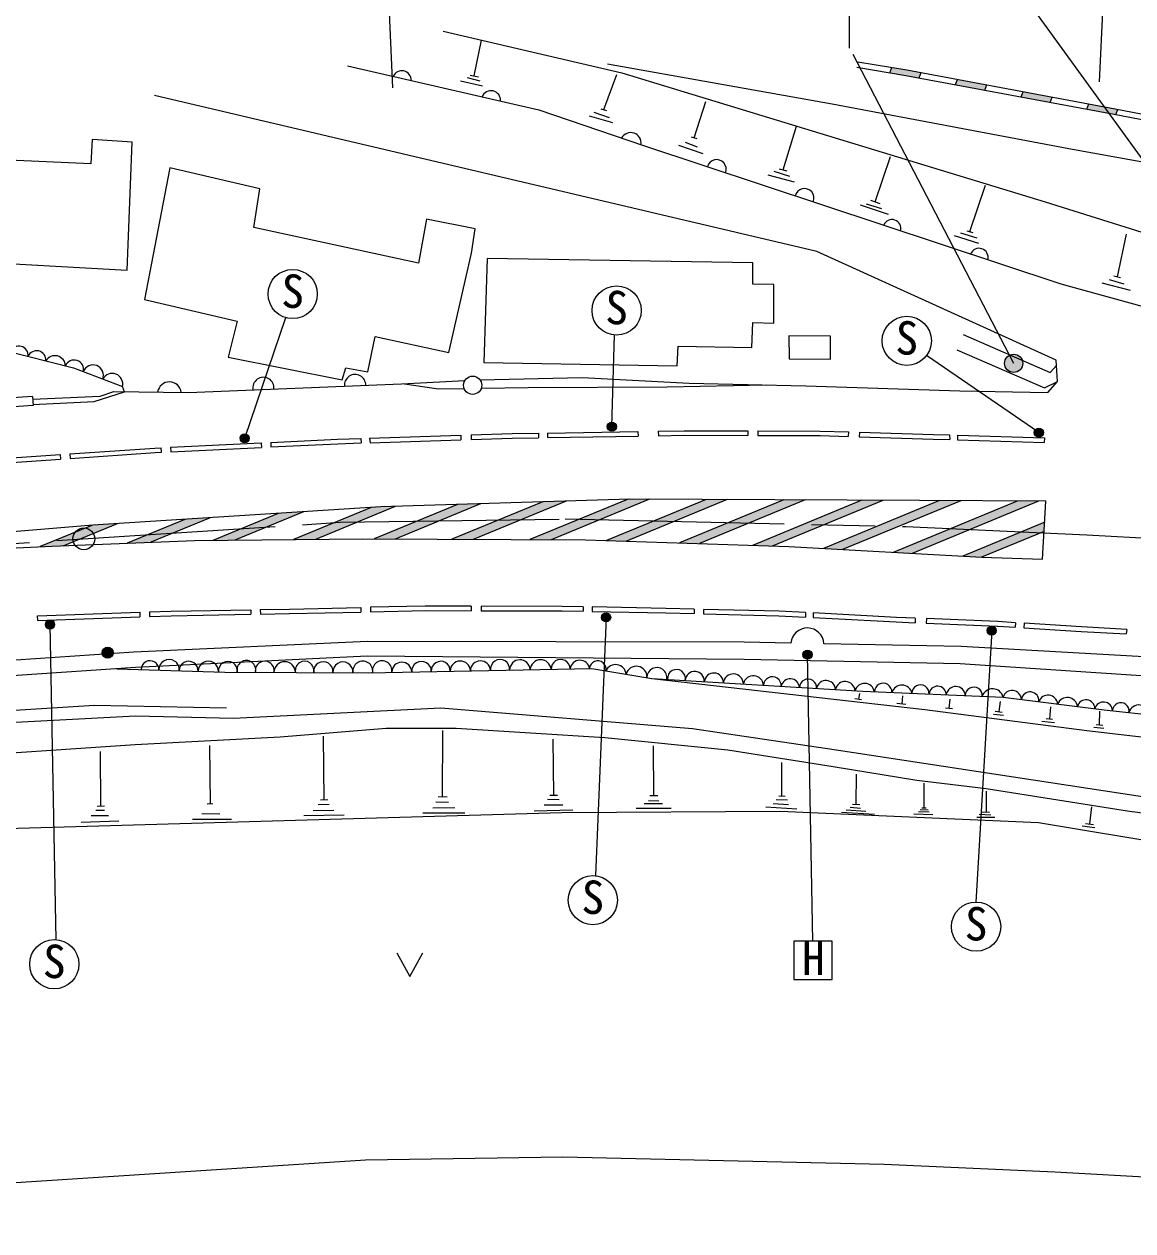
# Model space of a CAD drawing. Units: millimetres at full size, sheet at 1:1000; details may follow other scales. Extents: x 40000 to 680000, y 20000 to 380000.
# Drawn here: x 363085 to 423900, y 269775 to 335984 of the extents above; entities that cross this region are included whole.
import ezdxf
from ezdxf.enums import TextEntityAlignment as Align

# ---------------------------------------------------------------- set-up
doc = ezdxf.new("R2010")
doc.units = ezdxf.units.MM
doc.header["$LTSCALE"] = 1000
doc.linetypes.add('CHAIN', pattern=[18.5, 12, -1.5, 3.5, -1.5])
for name, color, linetype, lineweight in [('M-BGD', 7, 'Continuous', 25), ('M-BGD-EXST', 7, 'Continuous', 25), ('M-BMK', 2, 'CHAIN', 13), ('M-BMK-SRVR', 3, 'Continuous', 25), ('M-STR-HTXT', 7, 'Continuous', 13), ('M-STR-STRC', 7, 'Continuous', 25)]:
    doc.layers.add(name, color=color, linetype=linetype, lineweight=lineweight)
doc.styles.add('ＭＳ ゴシック', font='')
doc.styles.get('ＭＳ ゴシック').set_extended_font_data('MS Gothic')

msp = doc.modelspace()

# ---------------------------------------------------------------- hatches: boundary and pattern name
at = {"layer": 'M-BGD'}
for points in [[(412287, 333323), (411504, 333470), (410683, 333607), (410574, 333321), (411452, 333174), (412179, 333038)], [(414285, 332949), (414177, 332664), (415775, 332365), (415884, 332650)], [(417882, 332276), (417773, 331991), (419371, 331692), (419480, 331977)], [(423076, 331303), (422938, 331329), (421478, 331603), (421369, 331318), (422882, 331035), (422968, 331018)], [(367965, 301498, 1), (367365, 301498, 0.41421), (367665, 301198, 0.41421)]]:
    msp.add_hatch(color=256, dxfattribs=at).paths.add_polyline_path(points)
at = {"layer": 'M-BGD-EXST'}
for points in [[(395572, 313902, 1), (395072, 313902, 0.41421), (395322, 313652, 0.41421)], [(375436, 313260, 1), (374936, 313260, 0.41421), (375186, 313010, 0.41421)], [(418991, 313570, 1), (418491, 313570, 0.41421), (418741, 313320, 0.41421)], [(364753, 303043, 1), (364253, 303043, 0.41421), (364503, 302793, 0.41421)], [(395258, 303434, 1), (394758, 303434, 0.41421), (395008, 303184, 0.41421)], [(416411, 302710, 1), (415911, 302710, 0.41421), (416161, 302460, 0.41421)], [(406302, 301392, 1), (405802, 301392, 0.41421), (406052, 301142, 0.41421)]]:
    msp.add_hatch(color=256, dxfattribs=at).paths.add_polyline_path(points)
at = {"layer": 'M-STR-STRC'}
for points in [[(417865, 317372, 1), (416865, 317372, 0.41421), (417365, 316872, 0.41421)], [(397385, 309921), (396309, 309927), (396212, 309924), (390828, 307700), (391994, 307695)], [(401655, 309900), (400490, 309906), (395027, 307649), (396118, 307613)], [(405924, 309878), (404760, 309884), (399030, 307517), (400121, 307481)], [(410194, 309856), (409030, 309862), (403033, 307385), (404124, 307349)], [(378404, 309223), (377011, 309134), (373431, 307655), (374640, 307668)], [(383441, 309518), (382652, 309493), (382120, 309459), (377865, 307701), (379074, 307714)], [(388124, 309667), (386847, 309626), (382276, 307738), (383442, 307733)], [(392807, 309816), (391530, 309775), (386552, 307719), (387718, 307714)], [(414459, 309833), (413297, 309840), (406940, 307214), (407980, 307156)], [(418720, 309807), (417558, 309814), (410752, 307003), (411792, 306946)], [(368186, 308573), (366848, 308488), (366790, 308483), (363965, 307316), (364613, 307346), (365277, 307371)], [(373295, 308898), (371902, 308809), (368742, 307504), (370041, 307553)], [(419036, 308153), (419064, 308651), (414565, 306793), (415605, 306735)]]:
    msp.add_hatch(color=256, dxfattribs=at).paths.add_polyline_path(points)

# ---------------------------------------------------------------- linework, layer by layer
at = {"layer": 'M-BGD'}
for p, q in [((387773, 333147), (388173, 335109)), ((387380, 333047), (388079, 332873)), ((387557, 333193), (388015, 333096)), ((394878, 331292), (395603, 333228)), ((410574, 333321), (410683, 333607)), ((412179, 333038), (412287, 333323)), ((387023, 332882), (388220, 332607)), ((414177, 332664), (414285, 332949)), ((415775, 332365), (415884, 332650)), ((399831, 329754), (400469, 331732)), ((417773, 331991), (417882, 332276)), ((419371, 331692), (419480, 331977)), ((394338, 331159), (395177, 330858)), ((394722, 331330), (395035, 331253)), ((421369, 331318), (421478, 331603)), ((422968, 331018), (423076, 331303)), ((394072, 330958), (395366, 330580)), ((404717, 327993), (405449, 330394)), ((399677, 329798), (399984, 329710)), ((398974, 329350), (400309, 328889)), ((399340, 329509), (400008, 329255)), ((409771, 326236), (410610, 328727)), ((404206, 327925), (405075, 327647)), ((404508, 328049), (404927, 327936)), ((403869, 327724), (405317, 327340)), ((414958, 324599), (415808, 327147)), ((408937, 326061), (410474, 325565)), ((409274, 326132), (410119, 325861)), ((409516, 326321), (410025, 326150)), ((414443, 324540), (415337, 324258)), ((414790, 324652), (415125, 324546)), ((423061, 322123), (423545, 324462)), ((414101, 324381), (415425, 323969)), ((422199, 321798), (423757, 321383)), ((422597, 321967), (423412, 321736)), ((422860, 322171), (423220, 322084)), ((363537, 315558), (363571, 315059)), ((381561, 313254), (381569, 313004)), ((382026, 313268), (387037, 313427)), ((382026, 313268), (382058, 313019)), ((382058, 313019), (387045, 313177)), ((387037, 313427), (387045, 313177)), ((387596, 313444), (387604, 313194)), ((391300, 313540), (391304, 313290)), ((391788, 313549), (396753, 313634)), ((391788, 313549), (391792, 313299)), ((391792, 313299), (396757, 313384)), ((396753, 313634), (396757, 313384)), ((397871, 313654), (397875, 313404)), ((402776, 313668), (402775, 313418)), ((403329, 313666), (403328, 313416)), ((408294, 313609), (408286, 313360)), ((408900, 313591), (408893, 313341)), ((413846, 313443), (413857, 313192)), ((414287, 313429), (414280, 313179)), ((414280, 313179), (419043, 313034)), ((414287, 313429), (419051, 313284)), ((419051, 313284), (419043, 313034)), ((370622, 312492), (370610, 312742)), ((371114, 312766), (376093, 313009)), ((371114, 312766), (371126, 312517)), ((371126, 312517), (376105, 312759)), ((376093, 313009), (376105, 312759)), ((376613, 313034), (376625, 312785)), ((360178, 312038), (365069, 312371)), ((360195, 311788), (365086, 312122)), ((365069, 312371), (365086, 312122)), ((365599, 312407), (365616, 312158)), ((381551, 303979), (381557, 303729)), ((382078, 303991), (382083, 303741)), ((387603, 304051), (387602, 303801)), ((388156, 304050), (388156, 303800)), ((393745, 304017), (393740, 303767)), ((394246, 304007), (394241, 303757)), ((363819, 303515), (369423, 303716)), ((363828, 303266), (363819, 303515)), ((363828, 303266), (369432, 303466)), ((369423, 303716), (369432, 303466)), ((369961, 303736), (369970, 303486)), ((375515, 303855), (375519, 303605)), ((376037, 303865), (376041, 303615)), ((399840, 303889), (399834, 303639)), ((400352, 303876), (400346, 303627)), ((405952, 303700), (405939, 303450)), ((406371, 303678), (406358, 303428)), ((411967, 303392), (411956, 303142)), ((412574, 303367), (412564, 303117)), ((417469, 303142), (417453, 302893)), ((417932, 303113), (417916, 302863)), ((423562, 302773), (423540, 302524)), ((408904, 299265), (408859, 298948)), ((408641, 298978), (409008, 298927)), ((410946, 298719), (411453, 298677)), ((411270, 299128), (411234, 298695)), ((413866, 298944), (413815, 298458)), ((416613, 298822), (416543, 298265)), ((413617, 298474), (414012, 298442)), ((416256, 298117), (416811, 298065)), ((416345, 298291), (416740, 298239)), ((419374, 298518), (419322, 297864)), ((422071, 297534), (422091, 298280)), ((418899, 297746), (419593, 297660)), ((419143, 297878), (419500, 297851)), ((421761, 297415), (422302, 297349)), ((421886, 297554), (422256, 297514)), ((379544, 293433), (379504, 296918)), ((386041, 293601), (386045, 297219)), ((392136, 293682), (392109, 296754)), ((367293, 293085), (367272, 296084)), ((373248, 296408), (373283, 293210)), ((397622, 293663), (397607, 296387)), ((404652, 293627), (404654, 295476)), ((408718, 293181), (408741, 294831)), ((412447, 292983), (412459, 294333)), ((379345, 293430), (379742, 293436)), ((385663, 293314), (386367, 293301)), ((385787, 293610), (386294, 293592)), ((391791, 293464), (392441, 293439)), ((391927, 293686), (392344, 293677)), ((397328, 293386), (397900, 293377)), ((397402, 293661), (397843, 293665)), ((404338, 293448), (404962, 293420)), ((404481, 293636), (404823, 293619)), ((415873, 292747), (415878, 293903)), ((367020, 292865), (367495, 292853)), ((367090, 293082), (367495, 293088)), ((372832, 292669), (373821, 292657)), ((373121, 293204), (373444, 293216)), ((378942, 292832), (380081, 292864)), ((379218, 293176), (379822, 293181)), ((384959, 292717), (387256, 292717)), ((385504, 292988), (386702, 292996)), ((391059, 292829), (393173, 292882)), ((391602, 293144), (392625, 293158)), ((396660, 292963), (398576, 292967)), ((397092, 293229), (398105, 293225)), ((403763, 293045), (405464, 292935)), ((404172, 293222), (405006, 293161)), ((407922, 292747), (409732, 292633)), ((408168, 292872), (409245, 292795)), ((408388, 293017), (408968, 292972)), ((408520, 293192), (408916, 293169)), ((411882, 292650), (412933, 292615)), ((412142, 292784), (412718, 292774)), ((412233, 292885), (412669, 292867)), ((412330, 292988), (412563, 292978)), ((415556, 292758), (416042, 292740)), ((421628, 293034), (421522, 292103)), ((366205, 292203), (368286, 292279)), ((366756, 292572), (367718, 292572)), ((372320, 292357), (374451, 292363)), ((378428, 292567), (380638, 292594)), ((415343, 292479), (416331, 292470)), ((415474, 292630), (416112, 292601)), ((421112, 291996), (421823, 291902)), ((421296, 292133), (421747, 292073))]:
    msp.add_line(p, q, dxfattribs=at)
for points in [[(386062, 335602), (395861, 333315), (419099, 326235), (431556, 322316), (442938, 319513), (457663, 315807), (466304, 313626)], [(380827, 333699), (391324, 331279), (397060, 329322), (419947, 321739), (430050, 318961), (435341, 317209)], [(395077, 333810), (407413, 331617), (420385, 329153), (431827, 327097), (443627, 324901), (448644, 324019), (455625, 322070), (467229, 318933), (476607, 316376), (483704, 314395), (489889, 313442), (491339, 312648), (501569, 310325), (502014, 310177), (513752, 307400), (512543, 301467)], [(408812, 333921), (411504, 333470), (422938, 331329), (439104, 328235), (453886, 325358), (469545, 322076), (487827, 318193), (494267, 316804), (513731, 312188), (525823, 308938), (537330, 305653), (549023, 301985), (560580, 297978), (569242, 294721)], [(408762, 333625), (411452, 333174), (422882, 331035), (439047, 327941), (453827, 325064), (469483, 321782), (487764, 317899), (494201, 316512), (513657, 311897), (525743, 308649), (537244, 305365), (548929, 301700), (560478, 297695), (569135, 294441)], [(349286, 331963), (349310, 331724), (354306, 331570), (354091, 328984), (356500, 328889), (356195, 321932), (359471, 321707), (359554, 323006), (368731, 322493), (369005, 329506), (366823, 329661), (366752, 328326), (361417, 328554), (359951, 328721), (359641, 328864), (359975, 332748), (359522, 332736)], [(388079, 316477), (393692, 316603), (399560, 316288), (405962, 316139), (414417, 315861), (419237, 315768), (419758, 316381), (419702, 317553), (406561, 323511), (370239, 332071)], [(344987, 319841), (355689, 319680), (365796, 317122), (368477, 316095)], [(414588, 318947), (419358, 316871), (419717, 317256)], [(414251, 318121), (419060, 316035), (419758, 316381)], [(363547, 315414), (367246, 315579), (368006, 315826), (372099, 315769), (383782, 316244), (387261, 316437)], [(363567, 315123), (366926, 315270), (368594, 315817), (368477, 316095)], [(383945, 316253), (385813, 315981), (387215, 315998)], [(388157, 316010), (390725, 316042), (398360, 316089), (403782, 316190)], [(363537, 315558), (354740, 314963), (348245, 314283), (342173, 313871), (337687, 313501)], [(363571, 315059), (354782, 314465), (348288, 313784), (342210, 313373), (335903, 312851), (328101, 312121), (322767, 311781), (317676, 311256), (307838, 310507), (299722, 309849), (293501, 309350), (283838, 308506), (282458, 308401)], [(376613, 313034), (380280, 313213), (381561, 313254)], [(387596, 313444), (389848, 313515), (391300, 313540)], [(387604, 313194), (389854, 313265), (391304, 313290)], [(397871, 313654), (399291, 313678), (402776, 313668)], [(397875, 313404), (399293, 313428), (402775, 313418)], [(403328, 313416), (406744, 313406), (408286, 313360)], [(403329, 313666), (406748, 313656), (408294, 313609)], [(408893, 313341), (412952, 313220), (413857, 313192)], [(408900, 313591), (412960, 313470), (413846, 313443)], [(365599, 312407), (370250, 312724), (370610, 312742)], [(376625, 312785), (380290, 312963), (381569, 313004)], [(365616, 312158), (370264, 312475), (370622, 312492)], [(376037, 303865), (377633, 303893), (381551, 303979)], [(387603, 304051), (385088, 304057), (382078, 303991)], [(393745, 304017), (392596, 304040), (388156, 304050)], [(399840, 303889), (398279, 303926), (394246, 304007)], [(369961, 303736), (371144, 303778), (375515, 303855)], [(369970, 303486), (371150, 303528), (375519, 303605)], [(376041, 303615), (377638, 303643), (381557, 303729)], [(382083, 303741), (385091, 303807), (387602, 303801)], [(388156, 303800), (392593, 303790), (393740, 303767)], [(394241, 303757), (398274, 303676), (399834, 303639)], [(400346, 303627), (404485, 303528), (405939, 303450)], [(405952, 303700), (404495, 303778), (400352, 303876)], [(406358, 303428), (410922, 303184), (411956, 303142)], [(411967, 303392), (410934, 303434), (406371, 303678)], [(417469, 303142), (416489, 303206), (412574, 303367)], [(412564, 303117), (416476, 302956), (417453, 302893)], [(417916, 302863), (421063, 302661), (423540, 302524)], [(423562, 302773), (421078, 302911), (417932, 303113)], [(405139, 302023), (402587, 302075), (381924, 302103), (369110, 301525), (362626, 301087), (351791, 300209), (333980, 298668), (328093, 298153)], [(441273, 299889), (429690, 300972), (414484, 301832), (406957, 301986)], [(559853, 270127), (557420, 271058), (553002, 272710), (531136, 280147), (511315, 285964), (494012, 290174), (474722, 294039), (458161, 296731), (442543, 298665), (429602, 299876), (414432, 300890), (402582, 301132), (381904, 301304), (369192, 300691), (362694, 300241), (356405, 299732)], [(368168, 300620), (374087, 300437), (381958, 300398), (394224, 300631), (397515, 300090), (409084, 299382), (416781, 299062), (422323, 298369), (431369, 297374), (439970, 296545), (441570, 297497), (446441, 296760), (465479, 294134), (465875, 294593), (473696, 293136), (483356, 291387), (489784, 290024), (502960, 286958), (509965, 285462), (521225, 283055)], [(397515, 300090), (412495, 298375), (421370, 297233), (429697, 296257), (453985, 289132), (454545, 288821), (463821, 286226), (466710, 282323), (475016, 279182), (477548, 278706), (483511, 276976), (485788, 275471), (492648, 273825), (500708, 278350), (504586, 283601), (509218, 283918), (516682, 282153), (521826, 282321), (522853, 282578)], [(352093, 299384), (359835, 297812), (360172, 297563), (369200, 298028), (374575, 297909), (385945, 298473), (399753, 297345), (407522, 296180), (428273, 293030), (426306, 290894), (418718, 292154), (404550, 292780), (392583, 292703), (360171, 291779), (353107, 293495), (328646, 292779)], [(294196, 294367), (297972, 294305), (305096, 294241), (313211, 294505), (324606, 295430), (340409, 296948), (352812, 298565), (353470, 298640), (358306, 295736), (369183, 296460), (377132, 296872), (382937, 297361), (386786, 297349), (394945, 296835), (401687, 296171), (407454, 295256), (412058, 294503), (415853, 294040), (423714, 292799), (427600, 292300)], [(356567, 299074), (360237, 298203), (366939, 298612), (374188, 298477)], [(383523, 285022), (384239, 283727), (384954, 285022)]]:
    msp.add_lwpolyline(points, dxfattribs=at)
for points in [[(371068, 328091), (369678, 320882), (374765, 319686), (374270, 317707), (380529, 316462), (380735, 317130), (381930, 316907), (382335, 318844), (386375, 317971), (387618, 323417), (387825, 324745), (385160, 325274), (384719, 322878), (375686, 324825), (376009, 326939)], [(388487, 323126), (388291, 317413), (398906, 317242), (398967, 318320), (403001, 318234), (403050, 319606), (404215, 319582), (404198, 321704), (403051, 321709), (403061, 322886)], [(405022, 318883), (405044, 317624), (407321, 317602), (407321, 318868)]]:
    msp.add_lwpolyline(points, close=True, dxfattribs=at)
for centre, radius in [((387684, 316171), 500), ((367665, 301498), 300)]:
    msp.add_circle(centre, radius, dxfattribs=at)
for centre, radius, start, end in [((383799, 332912), 515, 358.14483, 155.88267), ((388692, 331800), 531, 356.03691, 157.99059), ((396357, 329466), 565, 350.42535, 151.91042), ((401071, 328027), 522, 338.11103, 165.22464), ((405887, 326441), 522, 337.15782, 166.17785), ((410692, 324777), 484, 344.83279, 158.50289), ((415462, 323188), 497, 345.77761, 157.55806), ((362803, 317812), 504, 353.26125, 158.33608), ((363772, 317560), 506, 353.92328, 157.67405), ((364773, 317220), 574, 1.53803, 150.0593), ((365826, 317035), 519, 346.79806, 157.31011), ((366864, 316712), 571, 339.0865, 158.99036), ((367914, 316241), 581, 345.44151, 152.63534), ((376206, 316027), 581, 353.29252, 191.37071), ((381238, 316175), 586, 358.96251, 185.70072), ((371054, 315703), 652, 6.30085, 172.10507), ((406047, 301942), 911, 2.80376, 174.8566), ((369990, 300570), 489, 357.52632, 178.92844), ((371033, 300574), 555, 353.80614, 182.64862), ((372108, 300502), 524, 357.81693, 178.63783), ((373186, 300477), 554, 356.96888, 179.48588), ((374259, 300494), 522, 353.30965, 185.12385), ((375275, 300557), 512, 345.4423, 193.98926), ((376279, 300516), 516, 349.64103, 189.79053), ((377377, 300410), 591, 0.726, 178.70555), ((378469, 300518), 511, 348.14635, 191.2852), ((379496, 300472), 530, 353.04256, 186.389), ((380571, 300440), 551, 356.0194, 183.41216), ((381660, 300489), 546, 350.83743, 189.20733), ((382724, 300512), 537, 350.33969, 191.84103), ((383800, 300431), 546, 1.25396, 180.92676), ((384882, 300477), 538, 358.52553, 183.65519), ((385937, 300505), 519, 357.62048, 184.56024), ((387008, 300485), 552, 1.99307, 180.18765), ((388115, 300491), 555, 3.59208, 178.58864), ((389190, 300594), 526, 354.68876, 187.49196), ((390277, 300547), 562, 2.0393, 180.14142), ((391415, 300532), 577, 5.58695, 176.59377), ((392510, 300608), 521, 0.06956, 182.11116), ((393566, 300543), 539, 9.17856, 173.00216), ((394550, 300599), 453, 347.96547, 176.25345), ((395524, 300256), 587, 6.43796, 154.89475), ((396667, 300175), 578, 356.01381, 165.31891), ((397791, 300133), 546, 350.23687, 179.82109), ((398866, 300087), 491, 347.22741, 185.76247), ((399869, 299945), 525, 356.65836, 176.33152), ((400914, 299859), 523, 359.00948, 173.9804), ((401985, 299777), 554, 0.59774, 172.39215), ((403083, 299679), 556, 3.72428, 166.16533), ((404124, 299687), 488, 356.34498, 176.6449), ((405105, 299563), 503, 3.63566, 169.35423), ((406078, 299578), 471, 355.07164, 177.91825), ((407065, 299446), 526, 2.99272, 169.99716), ((402383, 299822), 161, 345.847, 7.14289), ((408120, 299380), 538, 2.93727, 170.05261), ((409184, 299271), 544, 8.96152, 165.37809), ((410202, 299338), 482, 357.3047, 177.94088), ((411227, 299153), 567, 11.8457, 163.39988), ((412252, 299259), 471, 356.54346, 178.70212), ((413191, 299189), 471, 0.36495, 174.88063), ((414184, 299116), 527, 3.48162, 171.76396), ((415175, 299140), 466, 356.24814, 178.99744), ((416204, 298920), 595, 13.83499, 161.41059), ((417275, 298907), 518, 3.20169, 162.54495), ((418267, 298866), 480, 354.11197, 171.63467), ((419245, 298637), 532, 5.50505, 160.24158), ((420303, 298467), 573, 8.45452, 157.29212), ((421335, 298435), 479, 359.77872, 165.96792), ((422290, 298298), 494, 2.32935, 164.22405), ((423238, 298302), 454, 349.50617, 177.93715), ((424240, 298050), 580, 4.45001, 162.9933)]:
    msp.add_arc(centre, radius, start, end, dxfattribs=at)
at = {"layer": 'M-BGD-EXST'}
for p, q in [((436180, 312349), (417977, 337469)), ((375186, 313260), (377430, 319882)), ((395322, 313902), (395469, 318930)), ((418741, 313570), (412579, 317801)), ((395008, 303434), (394417, 289264)), ((364503, 303043), (364829, 285751)), ((416161, 302710), (415292, 287817)), ((406351, 285666), (406052, 301392)), ((407401, 285666), (405301, 285666)), ((405301, 285666), (405301, 283566)), ((407401, 283566), (407401, 285666)), ((405301, 283566), (407401, 283566))]:
    msp.add_line(p, q, dxfattribs=at)
for centre, radius in [((377815, 321176), 1350), ((395583, 320275), 1350), ((411499, 318610), 1350), ((395322, 313902), 250), ((375186, 313260), 250), ((418741, 313570), 250), ((364503, 303043), 250), ((395008, 303434), 250), ((416161, 302710), 250), ((406052, 301392), 250), ((394277, 287921), 1350), ((415300, 286467), 1350), ((364738, 284404), 1350)]:
    msp.add_circle(centre, radius, dxfattribs=at)
at = {"layer": 'M-BMK'}
msp.add_lwpolyline([(67021, 282065), (73093, 282686), (83968, 283588), (98418, 284864), (116937, 286454), (136785, 288149), (195765, 293394), (256658, 298643), (319646, 304103), (346418, 306456), (380428, 308650), (392770, 308835), (411453, 308418), (421374, 307964), (428054, 307600), (443200, 306230), (458129, 304386), (472158, 302361), (494100, 298324), (516559, 292558), (525348, 290167), (534631, 287403), (546862, 283439), (562738, 277684)], dxfattribs=at)
at = {"layer": 'M-BMK-SRVR'}
msp.add_circle((366359, 307743), 600, dxfattribs=at)
at = {"layer": 'M-STR-HTXT'}
for p, q in [((383002, 339152), (383290, 332485)), ((422326, 338546), (422044, 332816))]:
    msp.add_line(p, q, dxfattribs=at)
msp.add_lwpolyline([(70751, 247264), (76320, 247834), (86953, 248716), (101454, 249996), (119924, 251582), (139824, 253282), (198818, 258527), (259672, 263773), (322689, 269235), (349078, 271555), (381817, 273667), (392641, 273829), (410262, 273436), (419624, 273007), (425526, 272686), (439477, 271424), (453483, 269694), (466490, 267817), (486573, 264121), (507612, 258720), (515758, 256504), (524240, 253978), (535500, 250329), (550253, 244981)], dxfattribs=at)
at = {"layer": 'M-STR-STRC'}
for p, q in [((408344, 336666), (408344, 334666)), ((417365, 317372), (408561, 334322)), ((396212, 309924), (390828, 307700)), ((397385, 309921), (391994, 307695)), ((400490, 309906), (395027, 307649)), ((401655, 309900), (396118, 307613)), ((404760, 309884), (399030, 307517)), ((405924, 309878), (400121, 307481)), ((409030, 309862), (403033, 307385)), ((378404, 309223), (374640, 307668)), ((382120, 309459), (377865, 307701)), ((383441, 309518), (379074, 307714)), ((386847, 309626), (382276, 307738)), ((388124, 309667), (383442, 307733)), ((391530, 309775), (386552, 307719)), ((392807, 309816), (387718, 307714)), ((410194, 309856), (404124, 307349)), ((413297, 309840), (406940, 307214)), ((414459, 309833), (407980, 307156)), ((417558, 309814), (410752, 307003)), ((418720, 309807), (411792, 306946)), ((368186, 308573), (365208, 307343)), ((371902, 308809), (368742, 307504)), ((373295, 308898), (370041, 307553)), ((377011, 309134), (373431, 307655)), ((419064, 308651), (414565, 306793)), ((366790, 308483), (363965, 307316)), ((419036, 308153), (415605, 306735))]:
    msp.add_line(p, q, dxfattribs=at)
msp.add_lwpolyline([(419129, 309805), (412206, 309846), (396309, 309927), (382652, 309493), (366848, 308488), (354103, 307440), (346418, 306456), (357484, 307019), (364613, 307346), (372434, 307645), (381656, 307741), (393885, 307687), (405024, 307320), (415607, 306735), (418951, 306627)], close=True, dxfattribs=at)
msp.add_circle((417365, 317372), 500, dxfattribs=at)

# ---------------------------------------------------------------- texts
at = {"layer": 'M-BGD-EXST', "style": 'ＭＳ ゴシック'}
for p in [(377159, 319884), (394928, 318982), (410844, 317318), (393622, 286629), (414645, 285175), (364083, 283112)]:
    msp.add_text('S', height=1833, rotation=358.508, dxfattribs=at).set_placement(p, align=Align.BOTTOM_LEFT)
msp.add_text('H', height=1833, dxfattribs=at).set_placement((405754, 283258), align=Align.BOTTOM_LEFT)

doc.saveas('drawing.dxf')
